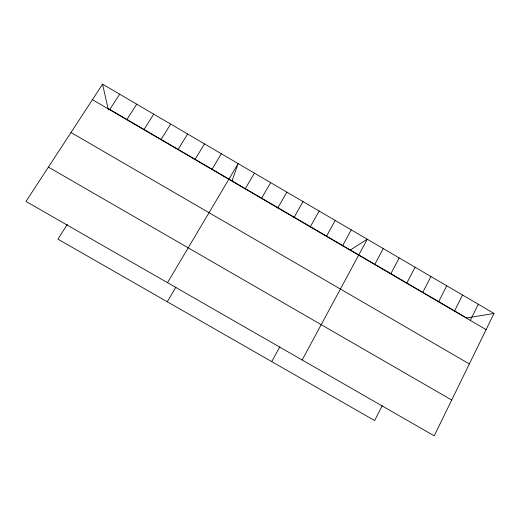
<?xml version="1.0" encoding="UTF-8"?>
<svg xmlns="http://www.w3.org/2000/svg" width="520" height="520" viewBox="0 0 520 520"><rect width="100%" height="100%" fill="white"/><g stroke="black" fill="none" stroke-linecap="round" stroke-linejoin="round"><path stroke-width="0.78" d="M232.056 180.869L238.147 163.599L167.505 282.678M494 313.456L434.219 435.825L26 201.428L102.551 84.175L494 313.456L466.674 317.941L108.01 108.401M470.301 320.392L478.29 304.252M454.467 311.142L462.534 295.029M438.594 301.867L446.751 285.779M382.278 405.568L374.654 420.57L57.934 239.148L67.32 224.374M422.682 292.572L430.924 276.51M406.731 283.257L415.064 267.221M390.748 273.917L399.172 257.913M374.725 264.557L383.234 248.58M302.153 359.996L367.263 239.226L350.37 249.99M342.57 245.772L351.26 229.847M271.726 361.615L279.87 346.762M326.43 236.347L335.212 220.447M310.258 226.895L319.131 211.029M294.047 217.425L303.011 201.584M277.797 207.935L286.851 192.12M261.508 198.419L270.654 182.637M245.186 188.883L254.417 173.128M167.245 301.769L175.916 287.066M211.919 169.448L221.338 153.751M194.974 159.549L204.497 143.884M177.989 149.63L187.609 133.991M160.966 139.678L170.677 124.078M143.897 129.708L153.706 114.14M126.789 119.717L136.695 104.176M109.635 109.694L119.645 94.185M48.406 167.102L451.704 400.036M70.993 132.509L469.339 363.935M92.443 99.651L486.103 329.622M102.551 84.175L108.323 109.798"/></g></svg>
